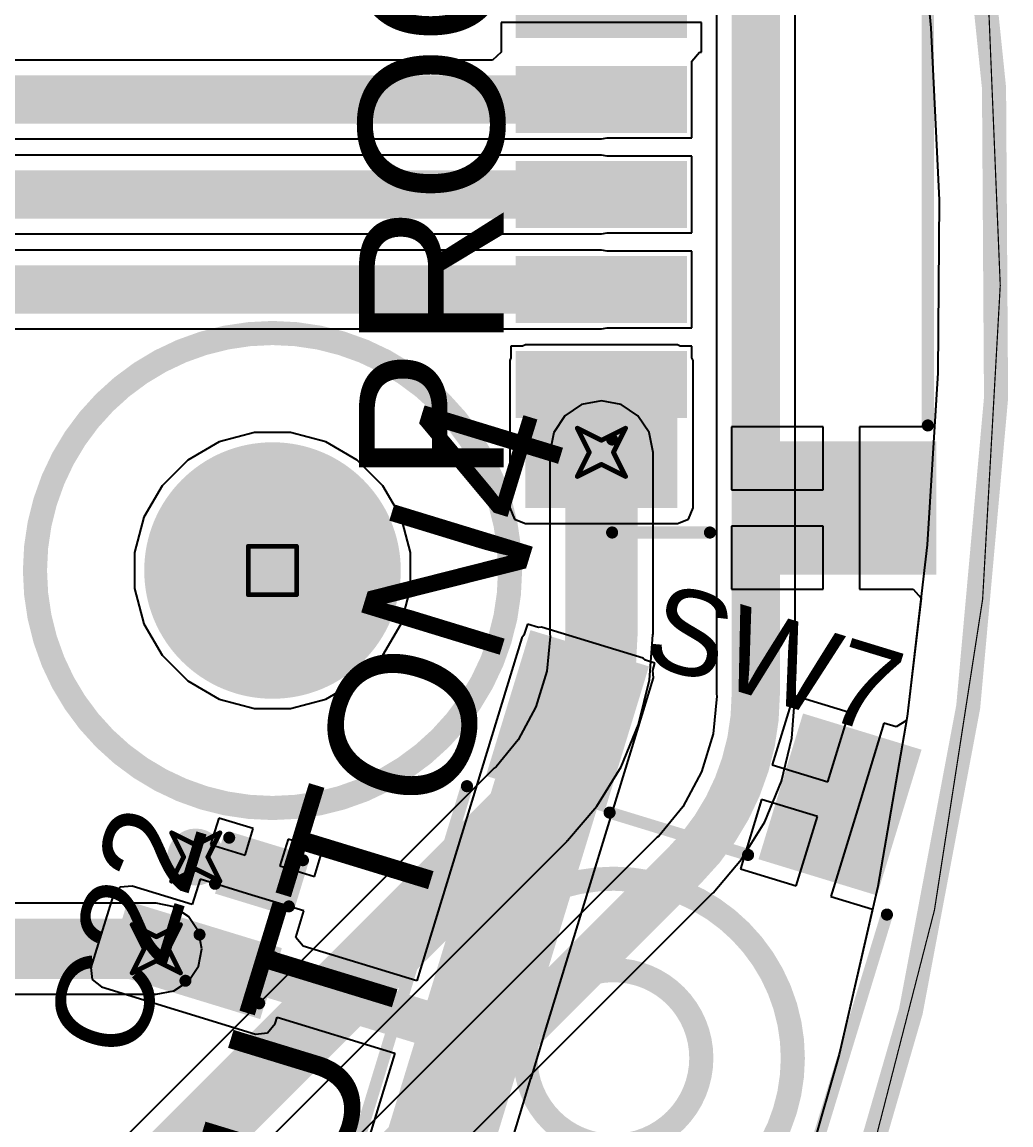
# Model space of a CAD drawing. Header units: millimetres. Extents: x -2 to 282, y -53 to 22.
# Drawn here: x 51.39 to 61.8, y -28.49 to -16.88 of the extents above; entities that cross this region are included whole.
import ezdxf

# ---------------------------------------------------------------- set-up
doc = ezdxf.new("R2010")
doc.units = ezdxf.units.MM
for name, color, linetype in [('BottomLayer', 5, 'Continuous'), ('BottomSolder', 6, 'Continuous'), ('DrillDrawing', 1, 'Continuous'), ('Mechanical1', 6, 'Continuous'), ('Mechanical2', 216, 'Continuous'), ('MultiLayer', 9, 'Continuous'), ('PadHoleLayer', 156, 'Continuous'), ('TopLayer', 1, 'Continuous'), ('TopOverlay', 2, 'Continuous'), ('TopPaste', 8, 'Continuous'), ('TopSolder', 216, 'Continuous'), ('ViaHoleLayer', 16, 'Continuous')]:
    doc.layers.add(name, color=color, linetype=linetype)
doc.styles.add('Arial', font='', dxfattribs={"height": 0.2})
doc.styles.get('Arial').set_extended_font_data('Arial')

# ---------------------------------------------------------------- blocks, each defined once
blk = doc.blocks.new('TS_1109S_B_J__19')
at = {"layer": 'TopLayer'}
for points in [[(-3.95, 2.05), (-2.55, 2.05), (-2.55, 0.95), (-3.95, 0.95)], [(2.55, 2.05), (3.95, 2.05), (3.95, 0.95), (2.55, 0.95)], [(-3.95, -0.95), (-2.55, -0.95), (-2.55, -2.05), (-3.95, -2.05)], [(2.55, -0.95), (3.95, -0.95), (3.95, -2.05), (2.55, -2.05)]]:
    blk.add_hatch(color=1, dxfattribs=at).paths.add_polyline_path(points)
at = {"layer": 'TopPaste'}
for points in [[(-3.95, 2.05), (-2.55, 2.05), (-2.55, 0.95), (-3.95, 0.95)], [(2.55, 2.05), (3.95, 2.05), (3.95, 0.95), (2.55, 0.95)], [(-3.95, -0.95), (-2.55, -0.95), (-2.55, -2.05), (-3.95, -2.05)], [(2.55, -0.95), (3.95, -0.95), (3.95, -2.05), (2.55, -2.05)]]:
    blk.add_hatch(color=8, dxfattribs=at).paths.add_polyline_path(points)
at = {"layer": 'TopSolder'}
for points in [[(-4.052, 2.152), (-2.448, 2.152), (-2.448, 0.848), (-4.052, 0.848)], [(2.448, 2.152), (4.052, 2.152), (4.052, 0.848), (2.448, 0.848)], [(-4.052, -0.848), (-2.448, -0.848), (-2.448, -2.152), (-4.052, -2.152)], [(2.448, -0.848), (4.052, -0.848), (4.052, -2.152), (2.448, -2.152)]]:
    blk.add_hatch(color=216, dxfattribs=at).paths.add_polyline_path(points)
at = {"layer": 'TopOverlay', "const_width": 0.127}
for points in [[(-2.286, 2.311), (2.286, 2.311)], [(-2.459, 0.794), (-2.459, -0.73)], [(2.459, 0.794), (2.459, -0.73)], [(-2.286, -2.311), (2.286, -2.311)]]:
    blk.add_lwpolyline(points, dxfattribs=at)
at = {"layer": 'TopOverlay'}
for points, const_width in [([(-2.318, 2.311, 1), (-2.254, 2.311, 1)], 0.0635), ([(2.254, 2.311, 1), (2.318, 2.311, 1)], 0.0635), ([(1.888, 0, 1), (-1.888, 0, 1)], 0.254), ([(0.925, 0, 1), (-0.925, 0, 1)], 0.254), ([(-2.491, 0.794, 1), (-2.427, 0.794, 1)], 0.0635), ([(2.427, 0.794, 1), (2.491, 0.794, 1)], 0.0635), ([(-1.951, 0, 1), (-1.824, 0, 1)], 0.127), ([(-0.988, 0, 1), (-0.861, 0, 1)], 0.127), ([(0.861, 0, 1), (0.988, 0, 1)], 0.127), ([(1.824, 0, 1), (1.951, 0, 1)], 0.127), ([(-2.491, -0.73, 1), (-2.427, -0.73, 1)], 0.0635), ([(2.427, -0.73, 1), (2.491, -0.73, 1)], 0.0635), ([(-2.318, -2.311, 1), (-2.254, -2.311, 1)], 0.0635), ([(2.254, -2.311, 1), (2.318, -2.311, 1)], 0.0635)]:
    blk.add_lwpolyline(points, format="xyb", close=True, dxfattribs=dict(at, const_width=const_width))
blk = doc.blocks.new('V________T______88')
at = {"layer": 'TopLayer'}
for points in [[(-4.4, 2.162), (-3.2, 2.162), (-3.2, 0.362), (-4.4, 0.362)], [(3.2, 2.162), (4.4, 2.162), (4.4, 0.362), (3.2, 0.362)], [(-2.75, -0.463), (-2.25, -0.463), (-2.25, -2.063), (-2.75, -2.063)], [(-1.75, -0.463), (-1.25, -0.463), (-1.25, -2.063), (-1.75, -2.063)], [(-0.75, -0.463), (-0.25, -0.463), (-0.25, -2.063), (-0.75, -2.063)], [(0.25, -0.463), (0.75, -0.463), (0.75, -2.063), (0.25, -2.063)], [(1.25, -0.463), (1.75, -0.463), (1.75, -2.063), (1.25, -2.063)], [(2.25, -0.463), (2.75, -0.463), (2.75, -2.063), (2.25, -2.063)]]:
    blk.add_hatch(color=1, dxfattribs=at).paths.add_polyline_path(points)
at = {"layer": 'TopPaste'}
for points in [[(-4.4, 2.162), (-3.2, 2.162), (-3.2, 0.362), (-4.4, 0.362)], [(3.2, 2.162), (4.4, 2.162), (4.4, 0.362), (3.2, 0.362)], [(-2.75, -0.463), (-2.25, -0.463), (-2.25, -2.063), (-2.75, -2.063)], [(-1.75, -0.463), (-1.25, -0.463), (-1.25, -2.063), (-1.75, -2.063)], [(-0.75, -0.463), (-0.25, -0.463), (-0.25, -2.063), (-0.75, -2.063)], [(0.25, -0.463), (0.75, -0.463), (0.75, -2.063), (0.25, -2.063)], [(1.25, -0.463), (1.75, -0.463), (1.75, -2.063), (1.25, -2.063)], [(2.25, -0.463), (2.75, -0.463), (2.75, -2.063), (2.25, -2.063)]]:
    blk.add_hatch(color=8, dxfattribs=at).paths.add_polyline_path(points)
at = {"layer": 'TopSolder'}
for points in [[(-4.502, 2.264), (-3.098, 2.264), (-3.098, 0.261), (-4.502, 0.261)], [(3.098, 2.264), (4.502, 2.264), (4.502, 0.261), (3.098, 0.261)], [(-2.852, -0.361), (-2.148, -0.361), (-2.148, -2.164), (-2.852, -2.164)], [(-1.852, -0.361), (-1.148, -0.361), (-1.148, -2.164), (-1.852, -2.164)], [(-0.852, -0.361), (-0.148, -0.361), (-0.148, -2.164), (-0.852, -2.164)], [(0.148, -0.361), (0.852, -0.361), (0.852, -2.164), (0.148, -2.164)], [(1.148, -0.361), (1.852, -0.361), (1.852, -2.164), (1.148, -2.164)], [(2.148, -0.361), (2.852, -0.361), (2.852, -2.164), (2.148, -2.164)]]:
    blk.add_hatch(color=216, dxfattribs=at).paths.add_polyline_path(points)
at = {"layer": 'TopOverlay', "const_width": 0.127}
for points in [[(-2.884, 2.173), (2.932, 2.173)], [(-4.059, -1.15), (-4.059, -0.12)], [(4.059, -1.15), (4.059, -0.12)], [(-4.059, -1.15), (-3.08, -1.15)], [(4.059, -1.15), (3.08, -1.15)], [(-3.023, -1.549), (-3.15, -1.422)], [(-3.15, -1.676), (-3.15, -1.422)], [(-3.15, -1.676), (-3.023, -1.549)]]:
    blk.add_lwpolyline(points, dxfattribs=at)
at = {"layer": 'TopOverlay', "const_width": 0.0635}
for points in [[(-2.916, 2.173, 1), (-2.853, 2.173, 1)], [(2.9, 2.173, 1), (2.964, 2.173, 1)], [(-4.091, -0.12, 1), (-4.027, -0.12, 1)], [(4.027, -0.12, 1), (4.091, -0.12, 1)], [(-4.091, -1.15, 1), (-4.027, -1.15, 1)], [(-4.091, -1.15, 1), (-4.027, -1.15, 1)], [(-3.112, -1.15, 1), (-3.049, -1.15, 1)], [(3.049, -1.15, 1), (3.112, -1.15, 1)], [(4.027, -1.15, 1), (4.091, -1.15, 1)], [(4.027, -1.15, 1), (4.091, -1.15, 1)], [(-3.181, -1.422, 1), (-3.118, -1.422, 1)], [(-3.181, -1.422, 1), (-3.118, -1.422, 1)], [(-3.054, -1.549, 1), (-2.991, -1.549, 1)], [(-3.054, -1.549, 1), (-2.991, -1.549, 1)], [(-3.181, -1.676, 1), (-3.118, -1.676, 1)], [(-3.181, -1.676, 1), (-3.118, -1.676, 1)]]:
    blk.add_lwpolyline(points, format="xyb", close=True, dxfattribs=at)
blk = doc.blocks.new('C___0402_99')
at = {"layer": 'TopLayer'}
for points in [[(-0.698, -0.318), (-0.698, 0.317), (-0.241, 0.317), (-0.241, -0.318)], [(0.241, -0.318), (0.241, 0.317), (0.698, 0.317), (0.698, -0.318)]]:
    blk.add_hatch(color=1, dxfattribs=at).paths.add_polyline_path(points)
at = {"layer": 'TopPaste'}
for points in [[(-0.698, -0.318), (-0.698, 0.317), (-0.241, 0.317), (-0.241, -0.318)], [(0.241, -0.318), (0.241, 0.317), (0.698, 0.317), (0.698, -0.318)]]:
    blk.add_hatch(color=8, dxfattribs=at).paths.add_polyline_path(points)
at = {"layer": 'TopSolder'}
for points in [[(-0.758, -0.378), (-0.758, 0.377), (-0.181, 0.377), (-0.181, -0.378)], [(0.181, -0.378), (0.181, 0.377), (0.758, 0.377), (0.758, -0.378)]]:
    blk.add_hatch(color=216, dxfattribs=at).paths.add_polyline_path(points)
at = {"layer": 'TopOverlay', "const_width": 0.127}
for points in [[(-0.787, 0.406), (-0.279, 0.406)], [(-0.787, 0.406), (-0.787, -0.406)], [(0.279, 0.406), (0.787, 0.406)], [(0.787, 0.406), (0.787, -0.406)], [(-0.787, -0.406), (-0.279, -0.406)], [(0.279, -0.406), (0.787, -0.406)]]:
    blk.add_lwpolyline(points, dxfattribs=at)
at = {"layer": 'TopOverlay', "const_width": 0.0635}
for points in [[(-0.819, 0.406, 1), (-0.756, 0.406, 1)], [(-0.819, 0.406, 1), (-0.756, 0.406, 1)], [(-0.311, 0.406, 1), (-0.248, 0.406, 1)], [(0.248, 0.406, 1), (0.311, 0.406, 1)], [(0.756, 0.406, 1), (0.819, 0.406, 1)], [(0.756, 0.406, 1), (0.819, 0.406, 1)], [(-0.819, -0.406, 1), (-0.756, -0.406, 1)], [(-0.819, -0.406, 1), (-0.756, -0.406, 1)], [(-0.311, -0.406, 1), (-0.248, -0.406, 1)], [(0.248, -0.406, 1), (0.311, -0.406, 1)], [(0.756, -0.406, 1), (0.819, -0.406, 1)], [(0.756, -0.406, 1), (0.819, -0.406, 1)]]:
    blk.add_lwpolyline(points, format="xyb", close=True, dxfattribs=at)

msp = doc.modelspace()

# ---------------------------------------------------------------- hatches: boundary and pattern name
at = {"layer": 'BottomLayer'}
h = msp.add_hatch(color=5, dxfattribs=at)
edge = h.paths.add_edge_path()
edge.add_arc((57.487, -21.413), 0.3, 0, 360)
h = msp.add_hatch(color=5, dxfattribs=at)
edge = h.paths.add_edge_path()
edge.add_arc((54.026, -22.657), 1.3, 0, 360)
h = msp.add_hatch(color=5, dxfattribs=at)
edge = h.paths.add_edge_path()
edge.add_arc((53.218, -25.673), 0.3, 0, 360)
h = msp.add_hatch(color=5, dxfattribs=at)
edge = h.paths.add_edge_path()
edge.add_arc((52.803, -26.639), 0.3, 0, 360)
at = {"layer": 'BottomSolder'}
h = msp.add_hatch(color=6, dxfattribs=at)
edge = h.paths.add_edge_path()
edge.add_arc((54.026, -22.657), 1.35, 0, 360)
at = {"layer": 'MultiLayer'}
h = msp.add_hatch(color=9, dxfattribs=at)
edge = h.paths.add_edge_path()
edge.add_arc((54.026, -22.657), 1.3, 0, 360)
at = {"layer": 'PadHoleLayer'}
h = msp.add_hatch(color=156, dxfattribs=at)
edge = h.paths.add_edge_path()
edge.add_arc((54.026, -22.657), 1.05, 0, 360)
at = {"layer": 'TopLayer'}
for points in [[(56.687, -21.998), (58.287, -21.998), (58.287, -20.448), (56.687, -20.448)], [(57.877, -23.739), (56.809, -23.412), (54.499, -30.967), (55.568, -31.294)], [(53.896, -27.379), (54.124, -26.632), (52.502, -26.136), (52.273, -26.883)], [(56.589, -27.955), (56.725, -27.509), (53.354, -26.479), (53.218, -26.924)]]:
    msp.add_hatch(color=1, dxfattribs=at).paths.add_polyline_path(points)
h = msp.add_hatch(color=1, dxfattribs=at)
edge = h.paths.add_edge_path()
edge.add_arc((57.487, -21.413), 0.3, 0, 360)
h = msp.add_hatch(color=1, dxfattribs=at)
edge = h.paths.add_edge_path()
edge.add_arc((54.026, -22.657), 1.3, 0, 360)
h = msp.add_hatch(color=1, dxfattribs=at)
edge = h.paths.add_edge_path()
edge.add_arc((53.218, -25.673), 0.3, 0, 360)
h = msp.add_hatch(color=1, dxfattribs=at)
edge = h.paths.add_edge_path()
edge.add_arc((52.803, -26.639), 0.3, 0, 360)
at = {"layer": 'TopSolder'}
h = msp.add_hatch(color=216, dxfattribs=at)
edge = h.paths.add_edge_path()
edge.add_arc((54.026, -22.657), 1.35, 0, 360)
at = {"layer": 'ViaHoleLayer'}
h = msp.add_hatch(color=16, dxfattribs=at)
edge = h.paths.add_edge_path()
edge.add_arc((57.487, -21.413), 0.15, 0, 360)
h = msp.add_hatch(color=16, dxfattribs=at)
edge = h.paths.add_edge_path()
edge.add_arc((53.218, -25.673), 0.15, 0, 360)
h = msp.add_hatch(color=16, dxfattribs=at)
edge = h.paths.add_edge_path()
edge.add_arc((52.803, -26.639), 0.15, 0, 360)

# ---------------------------------------------------------------- linework, layer by layer
at = {"layer": 'BottomLayer'}
for p, q in [((58.698, -12.997), (58.698, -23.96)), ((59.527, -23.96), (59.527, -12.997)), ((60.771, -15.137), (60.956, -16.944)), ((60.956, -16.944), (61.042, -18.758)), ((61.042, -18.758), (61.029, -20.575)), ((61.029, -20.575), (60.916, -22.388)), ((57.487, -20.87), (57.279, -20.911)), ((57.695, -20.911), (57.487, -20.87)), ((57.279, -20.911), (57.103, -21.029)), ((57.872, -21.029), (57.695, -20.911)), ((57.103, -21.029), (56.985, -21.205)), ((57.99, -21.205), (57.872, -21.029)), ((53.835, -21.204), (53.465, -21.303)), ((54.217, -21.204), (53.835, -21.204)), ((54.586, -21.303), (54.217, -21.204)), ((56.985, -21.205), (56.943, -21.413)), ((58.031, -21.413), (57.99, -21.205)), ((53.465, -21.303), (53.134, -21.495)), ((54.918, -21.495), (54.586, -21.303)), ((56.943, -21.413), (56.943, -23.325)), ((58.031, -23.325), (58.031, -21.413)), ((53.134, -21.495), (52.864, -21.765)), ((55.188, -21.765), (54.918, -21.495)), ((52.864, -21.765), (52.672, -22.096)), ((55.379, -22.096), (55.188, -21.765)), ((52.672, -22.096), (52.573, -22.466)), ((55.478, -22.466), (55.379, -22.096)), ((60.916, -22.388), (60.705, -24.192)), ((52.573, -22.466), (52.573, -22.848)), ((55.478, -22.848), (55.478, -22.466)), ((52.573, -22.848), (52.672, -23.217)), ((55.379, -23.217), (55.478, -22.848)), ((52.672, -23.217), (52.864, -23.549)), ((55.188, -23.549), (55.379, -23.217)), ((56.943, -23.325), (56.948, -23.35)), ((57.992, -23.807), (58.03, -23.333)), ((58.03, -23.333), (58.031, -23.325)), ((56.948, -23.35), (56.912, -23.716)), ((52.864, -23.549), (53.134, -23.819)), ((54.918, -23.819), (55.188, -23.549)), ((56.912, -23.716), (56.798, -24.092)), ((53.134, -23.819), (53.465, -24.01)), ((54.586, -24.01), (54.918, -23.819)), ((57.879, -24.277), (57.992, -23.807)), ((53.465, -24.01), (53.835, -24.109)), ((54.217, -24.109), (54.586, -24.01)), ((58.702, -23.978), (58.662, -24.376)), ((58.698, -23.96), (58.702, -23.978)), ((59.491, -24.422), (59.528, -23.96)), ((59.528, -23.96), (59.527, -23.96)), ((53.835, -24.109), (54.217, -24.109)), ((56.798, -24.092), (56.613, -24.438)), ((60.705, -24.192), (60.396, -25.982)), ((57.694, -24.724), (57.879, -24.277)), ((58.662, -24.376), (58.541, -24.775)), ((56.613, -24.438), (56.38, -24.722)), ((59.383, -24.873), (59.491, -24.422)), ((56.38, -24.722), (56.359, -24.736)), ((57.441, -25.137), (57.694, -24.724)), ((56.359, -24.736), (48.042, -33.053)), ((58.541, -24.775), (58.344, -25.144)), ((59.206, -25.302), (59.383, -24.873)), ((57.132, -25.499), (57.441, -25.137)), ((58.344, -25.144), (58.091, -25.452)), ((58.963, -25.697), (59.206, -25.302)), ((48.811, -33.822), (57.128, -25.505)), ((58.075, -25.463), (49.414, -34.124)), ((57.128, -25.505), (57.132, -25.499)), ((58.091, -25.452), (58.075, -25.463)), ((58.662, -26.05), (58.963, -25.697)), ((60.396, -25.982), (59.99, -27.752)), ((50, -34.71), (58.661, -26.049)), ((58.661, -26.049), (58.662, -26.05)), ((52.803, -26.16), (46.586, -26.16)), ((52.986, -26.197), (52.803, -26.16)), ((53.142, -26.3), (52.986, -26.197)), ((53.246, -26.456), (53.142, -26.3)), ((53.282, -26.639), (53.246, -26.456)), ((53.246, -26.823), (53.282, -26.639)), ((53.142, -26.978), (53.246, -26.823)), ((52.986, -27.082), (53.142, -26.978)), ((46.586, -27.118), (52.803, -27.118)), ((52.803, -27.118), (52.986, -27.082)), ((59.99, -27.752), (59.488, -29.498))]:
    msp.add_line(p, q, dxfattribs=at)
for points, const_width in [([(59.112, -23.96), (59.112, -12.997)], 0.508), ([(57.487, -23.325), (57.487, -21.413)], 0.762), ([(48.427, -33.437), (56.743, -25.121)], 0.762), ([(49.707, -34.417), (58.368, -25.756)], 0.508), ([(46.586, -26.639), (52.803, -26.639)], 0.635)]:
    msp.add_lwpolyline(points, dxfattribs=dict(at, const_width=const_width))
for points, const_width in [([(57.297, -21.413, 1), (57.678, -21.413, 1)], 0.381), ([(57.297, -23.325, 1), (57.678, -23.325, 1)], 0.381), ([(57.297, -23.325, 1), (57.678, -23.325, 1)], 0.381), ([(58.985, -23.96, 1), (59.239, -23.96, 1)], 0.254), ([(58.985, -23.96, 1), (59.239, -23.96, 1)], 0.254), ([(56.553, -25.121, 1), (56.934, -25.121, 1)], 0.381), ([(56.553, -25.121, 1), (56.934, -25.121, 1)], 0.381), ([(58.241, -25.756, 1), (58.495, -25.756, 1)], 0.254), ([(58.241, -25.756, 1), (58.495, -25.756, 1)], 0.254), ([(52.644, -26.639, 1), (52.962, -26.639, 1)], 0.318)]:
    msp.add_lwpolyline(points, format="xyb", close=True, dxfattribs=dict(at, const_width=const_width))
for points, const_width in [([(57.487, -23.325, -0.198912), (56.743, -25.121)], 0.762), ([(59.112, -23.96, -0.198912), (58.368, -25.756)], 0.508)]:
    msp.add_lwpolyline(points, format="xyb", dxfattribs=dict(at, const_width=const_width))
at = {"layer": 'DrillDrawing', "const_width": 0.0508}
for points in [[(57.233, -21.159), (57.487, -21.286)], [(57.233, -21.159), (57.36, -21.413)], [(57.487, -21.286), (57.741, -21.159)], [(57.614, -21.413), (57.741, -21.159)], [(57.233, -21.667), (57.36, -21.413)], [(57.614, -21.413), (57.741, -21.667)], [(57.233, -21.667), (57.487, -21.54)], [(57.487, -21.54), (57.741, -21.667)], [(53.772, -22.403), (54.28, -22.403)], [(53.772, -22.911), (53.772, -22.403)], [(54.28, -22.911), (54.28, -22.403)], [(53.772, -22.911), (54.28, -22.911)], [(52.964, -25.419), (53.218, -25.546)], [(52.964, -25.419), (53.091, -25.673)], [(53.218, -25.546), (53.472, -25.419)], [(53.345, -25.673), (53.472, -25.419)], [(52.964, -25.927), (53.091, -25.673)], [(53.345, -25.673), (53.472, -25.927)], [(52.964, -25.927), (53.218, -25.8)], [(53.218, -25.8), (53.472, -25.927)], [(52.549, -26.385), (52.803, -26.512)], [(52.549, -26.385), (52.676, -26.639)], [(52.803, -26.512), (53.057, -26.385)], [(52.93, -26.639), (53.057, -26.385)], [(52.549, -26.893), (52.676, -26.639)], [(52.93, -26.639), (53.057, -26.893)], [(52.549, -26.893), (52.803, -26.766)], [(52.803, -26.766), (53.057, -26.893)]]:
    msp.add_lwpolyline(points, dxfattribs=at)
at = {"layer": 'DrillDrawing', "const_width": 0.0254}
for points in [[(57.221, -21.159, 1), (57.246, -21.159, 1)], [(57.221, -21.159, 1), (57.246, -21.159, 1)], [(57.729, -21.159, 1), (57.754, -21.159, 1)], [(57.729, -21.159, 1), (57.754, -21.159, 1)], [(57.475, -21.286, 1), (57.5, -21.286, 1)], [(57.475, -21.286, 1), (57.5, -21.286, 1)], [(57.348, -21.413, 1), (57.373, -21.413, 1)], [(57.348, -21.413, 1), (57.373, -21.413, 1)], [(57.602, -21.413, 1), (57.627, -21.413, 1)], [(57.602, -21.413, 1), (57.627, -21.413, 1)], [(57.475, -21.54, 1), (57.5, -21.54, 1)], [(57.475, -21.54, 1), (57.5, -21.54, 1)], [(57.221, -21.667, 1), (57.246, -21.667, 1)], [(57.221, -21.667, 1), (57.246, -21.667, 1)], [(57.729, -21.667, 1), (57.754, -21.667, 1)], [(57.729, -21.667, 1), (57.754, -21.667, 1)], [(53.759, -22.403, 1), (53.785, -22.403, 1)], [(53.759, -22.403, 1), (53.785, -22.403, 1)], [(54.267, -22.403, 1), (54.292, -22.403, 1)], [(54.267, -22.403, 1), (54.292, -22.403, 1)], [(53.759, -22.911, 1), (53.785, -22.911, 1)], [(53.759, -22.911, 1), (53.785, -22.911, 1)], [(54.267, -22.911, 1), (54.292, -22.911, 1)], [(54.267, -22.911, 1), (54.292, -22.911, 1)], [(52.951, -25.419, 1), (52.977, -25.419, 1)], [(52.951, -25.419, 1), (52.977, -25.419, 1)], [(53.459, -25.419, 1), (53.485, -25.419, 1)], [(53.459, -25.419, 1), (53.485, -25.419, 1)], [(53.205, -25.546, 1), (53.231, -25.546, 1)], [(53.205, -25.546, 1), (53.231, -25.546, 1)], [(53.078, -25.673, 1), (53.104, -25.673, 1)], [(53.078, -25.673, 1), (53.104, -25.673, 1)], [(53.332, -25.673, 1), (53.358, -25.673, 1)], [(53.332, -25.673, 1), (53.358, -25.673, 1)], [(53.205, -25.8, 1), (53.231, -25.8, 1)], [(53.205, -25.8, 1), (53.231, -25.8, 1)], [(52.951, -25.927, 1), (52.977, -25.927, 1)], [(52.951, -25.927, 1), (52.977, -25.927, 1)], [(53.459, -25.927, 1), (53.485, -25.927, 1)], [(53.459, -25.927, 1), (53.485, -25.927, 1)], [(52.536, -26.385, 1), (52.562, -26.385, 1)], [(52.536, -26.385, 1), (52.562, -26.385, 1)], [(53.044, -26.385, 1), (53.07, -26.385, 1)], [(53.044, -26.385, 1), (53.07, -26.385, 1)], [(52.79, -26.512, 1), (52.816, -26.512, 1)], [(52.79, -26.512, 1), (52.816, -26.512, 1)], [(52.663, -26.639, 1), (52.689, -26.639, 1)], [(52.663, -26.639, 1), (52.689, -26.639, 1)], [(52.917, -26.639, 1), (52.943, -26.639, 1)], [(52.917, -26.639, 1), (52.943, -26.639, 1)], [(52.79, -26.766, 1), (52.816, -26.766, 1)], [(52.79, -26.766, 1), (52.816, -26.766, 1)], [(52.536, -26.893, 1), (52.562, -26.893, 1)], [(52.536, -26.893, 1), (52.562, -26.893, 1)], [(53.044, -26.893, 1), (53.07, -26.893, 1)], [(53.044, -26.893, 1), (53.07, -26.893, 1)]]:
    msp.add_lwpolyline(points, format="xyb", close=True, dxfattribs=at)
at = {"layer": 'Mechanical1', "const_width": 0.0127}
msp.add_lwpolyline([(0, 0, -3.218852), (-0.279, -38.414)], format="xyb", dxfattribs=at)
at = {"layer": 'Mechanical2', "const_width": 0.254}
msp.add_lwpolyline([(50.766, 5.478, -1.122171), (-0.294, -38.437)], format="xyb", dxfattribs=at)
at = {"layer": 'Mechanical2'}
for points, const_width in [([(56.526, -22.657, 1), (51.526, -22.657, 1)], 0.254), ([(51.462, -22.657, 1), (51.589, -22.657, 1)], 0.127), ([(56.462, -22.657, 1), (56.589, -22.657, 1)], 0.127)]:
    msp.add_lwpolyline(points, format="xyb", close=True, dxfattribs=dict(at, const_width=const_width))
at = {"layer": 'TopLayer'}
for p, q in [((60.783, -15.252), (60.956, -16.944)), ((57.487, -16.889), (56.433, -16.889)), ((56.433, -16.889), (56.433, -17.157)), ((58.541, -16.889), (57.487, -16.889)), ((58.541, -17.202), (58.541, -16.889)), ((60.956, -16.944), (61.042, -18.758)), ((56.433, -17.157), (56.433, -17.202)), ((56.34, -17.284), (46.329, -17.284)), ((56.433, -17.202), (56.34, -17.284)), ((58.44, -17.296), (58.52, -17.202)), ((58.44, -17.329), (58.44, -17.296)), ((58.52, -17.202), (58.541, -17.202)), ((58.44, -18.101), (58.44, -17.329)), ((57.487, -18.113), (57.547, -18.101)), ((57.547, -18.101), (58.44, -18.101)), ((46.329, -18.113), (57.487, -18.113)), ((57.487, -18.284), (46.345, -18.284)), ((57.547, -18.296), (57.487, -18.284)), ((58.44, -18.296), (57.547, -18.296)), ((58.44, -19.101), (58.44, -18.296)), ((61.042, -18.758), (61.029, -20.575)), ((46.345, -19.113), (57.487, -19.113)), ((57.487, -19.113), (57.547, -19.101)), ((57.547, -19.101), (58.44, -19.101)), ((57.487, -19.284), (46.341, -19.284)), ((57.547, -19.296), (57.487, -19.284)), ((58.44, -19.296), (57.547, -19.296)), ((58.44, -20.101), (58.44, -19.296)), ((46.341, -20.113), (57.487, -20.113)), ((57.487, -20.113), (57.547, -20.101)), ((57.547, -20.101), (58.44, -20.101)), ((56.657, -20.296), (56.535, -20.296)), ((56.535, -20.296), (56.535, -20.418)), ((56.687, -20.283), (56.657, -20.296)), ((58.287, -20.283), (56.687, -20.283)), ((58.318, -20.296), (58.287, -20.283)), ((58.44, -20.296), (58.318, -20.296)), ((58.44, -20.418), (58.44, -20.296)), ((56.535, -20.418), (56.522, -20.448)), ((58.452, -20.448), (58.44, -20.418)), ((56.522, -20.448), (56.522, -21.998)), ((58.452, -21.998), (58.452, -20.448)), ((61.029, -20.575), (60.993, -21.144)), ((53.835, -21.204), (53.465, -21.303)), ((54.217, -21.204), (53.835, -21.204)), ((54.586, -21.303), (54.217, -21.204)), ((59.822, -21.144), (58.858, -21.144)), ((58.858, -21.144), (58.858, -21.808)), ((59.822, -21.808), (59.822, -21.144)), ((60.993, -21.144), (60.203, -21.144)), ((60.203, -21.144), (60.203, -21.998)), ((53.465, -21.303), (53.134, -21.495)), ((54.918, -21.495), (54.586, -21.303)), ((53.134, -21.495), (52.864, -21.765)), ((55.188, -21.765), (54.918, -21.495)), ((52.864, -21.765), (52.672, -22.096)), ((55.379, -22.096), (55.188, -21.765)), ((58.858, -21.808), (59.822, -21.808)), ((56.522, -21.998), (56.571, -22.115)), ((58.404, -22.115), (58.452, -21.998)), ((60.203, -21.998), (60.203, -22.852)), ((52.672, -22.096), (52.573, -22.466)), ((55.478, -22.466), (55.379, -22.096)), ((56.571, -22.115), (56.687, -22.163)), ((56.687, -22.163), (58.287, -22.163)), ((58.287, -22.163), (58.404, -22.115)), ((59.822, -22.189), (58.858, -22.189)), ((58.858, -22.189), (58.858, -22.852)), ((59.822, -22.852), (59.822, -22.189)), ((52.573, -22.466), (52.573, -22.848)), ((55.478, -22.848), (55.478, -22.466)), ((52.573, -22.848), (52.672, -23.217)), ((55.379, -23.217), (55.478, -22.848)), ((58.858, -22.852), (59.822, -22.852)), ((60.203, -22.852), (60.767, -22.852)), ((60.767, -22.852), (60.851, -22.947)), ((60.851, -22.947), (60.705, -24.192)), ((52.672, -23.217), (52.864, -23.549)), ((55.188, -23.549), (55.379, -23.217)), ((56.708, -23.222), (56.672, -23.338)), ((56.824, -23.257), (56.708, -23.222)), ((56.857, -23.254), (56.824, -23.257)), ((57.926, -23.581), (56.857, -23.254)), ((56.857, -23.254), (56.857, -23.254)), ((56.651, -23.364), (55.546, -26.976)), ((56.672, -23.338), (56.651, -23.364)), ((52.864, -23.549), (53.134, -23.819)), ((54.918, -23.819), (55.188, -23.549)), ((57.951, -23.602), (57.926, -23.581)), ((58.051, -23.632), (57.951, -23.602)), ((58.028, -23.709), (58.051, -23.632)), ((56.883, -27.556), (58.035, -23.787)), ((58.035, -23.787), (58.028, -23.709)), ((53.134, -23.819), (53.465, -24.01)), ((54.586, -24.01), (54.918, -23.819)), ((53.465, -24.01), (53.835, -24.109)), ((54.217, -24.109), (54.586, -24.01)), ((59.509, -23.972), (59.286, -24.702)), ((60.096, -24.151), (59.509, -23.972)), ((53.835, -24.109), (54.217, -24.109)), ((59.872, -24.881), (60.096, -24.151)), ((60.46, -24.263), (60.181, -25.175)), ((60.59, -24.302), (60.46, -24.263)), ((60.698, -24.236), (60.59, -24.302)), ((60.705, -24.192), (60.698, -24.236)), ((59.286, -24.702), (59.872, -24.881)), ((59.174, -25.066), (58.951, -25.797)), ((59.761, -25.246), (59.174, -25.066)), ((60.181, -25.175), (59.902, -26.087)), ((53.46, -25.263), (53.375, -25.542)), ((53.824, -25.374), (53.46, -25.263)), ((59.538, -25.976), (59.761, -25.246)), ((53.739, -25.654), (53.824, -25.374)), ((54.189, -25.486), (54.103, -25.765)), ((54.553, -25.597), (54.189, -25.486)), ((53.375, -25.542), (53.739, -25.654)), ((54.468, -25.877), (54.553, -25.597)), ((54.103, -25.765), (54.468, -25.877)), ((58.951, -25.797), (59.538, -25.976)), ((52.424, -25.991), (52.344, -26.088)), ((52.55, -25.979), (52.424, -25.991)), ((53.182, -26.172), (52.55, -25.979)), ((53.263, -25.907), (53.182, -26.172)), ((53.81, -26.074), (53.263, -25.907)), ((52.344, -26.088), (52.115, -26.835)), ((54.356, -26.241), (53.81, -26.074)), ((59.902, -26.087), (60.341, -26.222)), ((60.341, -26.222), (59.99, -27.752)), ((54.271, -26.52), (54.356, -26.241)), ((54.349, -26.61), (54.271, -26.52)), ((55.546, -26.976), (54.349, -26.61)), ((52.115, -26.835), (52.128, -26.961)), ((52.128, -26.961), (52.225, -27.041)), ((52.225, -27.041), (53.847, -27.537)), ((54.053, -27.427), (54.074, -27.358)), ((54.074, -27.358), (55.314, -27.737)), ((53.973, -27.525), (54.053, -27.427)), ((53.847, -27.537), (53.973, -27.525)), ((56.747, -28.003), (56.883, -27.558)), ((56.883, -27.558), (56.883, -27.556)), ((55.314, -27.737), (54.341, -30.919)), ((59.99, -27.752), (59.488, -29.498)), ((55.725, -31.342), (56.746, -28.004)), ((56.746, -28.004), (56.747, -28.003))]:
    msp.add_line(p, q, dxfattribs=at)
at = {"layer": 'TopLayer', "const_width": 0.508}
for points in [[(46.329, -17.698), (57.487, -17.698)], [(46.345, -18.698), (57.487, -18.698)], [(46.341, -19.698), (57.487, -19.698)]]:
    msp.add_lwpolyline(points, dxfattribs=at)
at = {"layer": 'TopLayer', "const_width": 0.254}
for points in [[(57.36, -17.698, 1), (57.614, -17.698, 1)], [(57.36, -18.698, 1), (57.614, -18.698, 1)], [(57.36, -19.698, 1), (57.614, -19.698, 1)]]:
    msp.add_lwpolyline(points, format="xyb", close=True, dxfattribs=at)

# ---------------------------------------------------------------- block references
for name, p, rotation in [('V________T______88', (58.75, -18.198), 270), ('TS_1109S_B_J__19', (57.614, -27.789), 73), ('C___0402_99', (53.728, -26.341), 73)]:
    msp.add_blockref(name, p, dxfattribs=dict(rotation=rotation))

# ---------------------------------------------------------------- texts
at = {"layer": 'TopOverlay', "style": 'Arial'}
for s, height, rotation, p in [('PROGRAM.', 1.524, 90, (56.46, -21.744)), ('BUTTON4', 1.524, 73, (54.257, -30.609)), ('SW7', 0.889, 343, (57.893, -23.615)), ('C22', 1.016, 73, (52.591, -27.857))]:
    msp.add_text(s, height=height, rotation=rotation, dxfattribs=at).set_placement(p)

doc.saveas('drawing.dxf')
